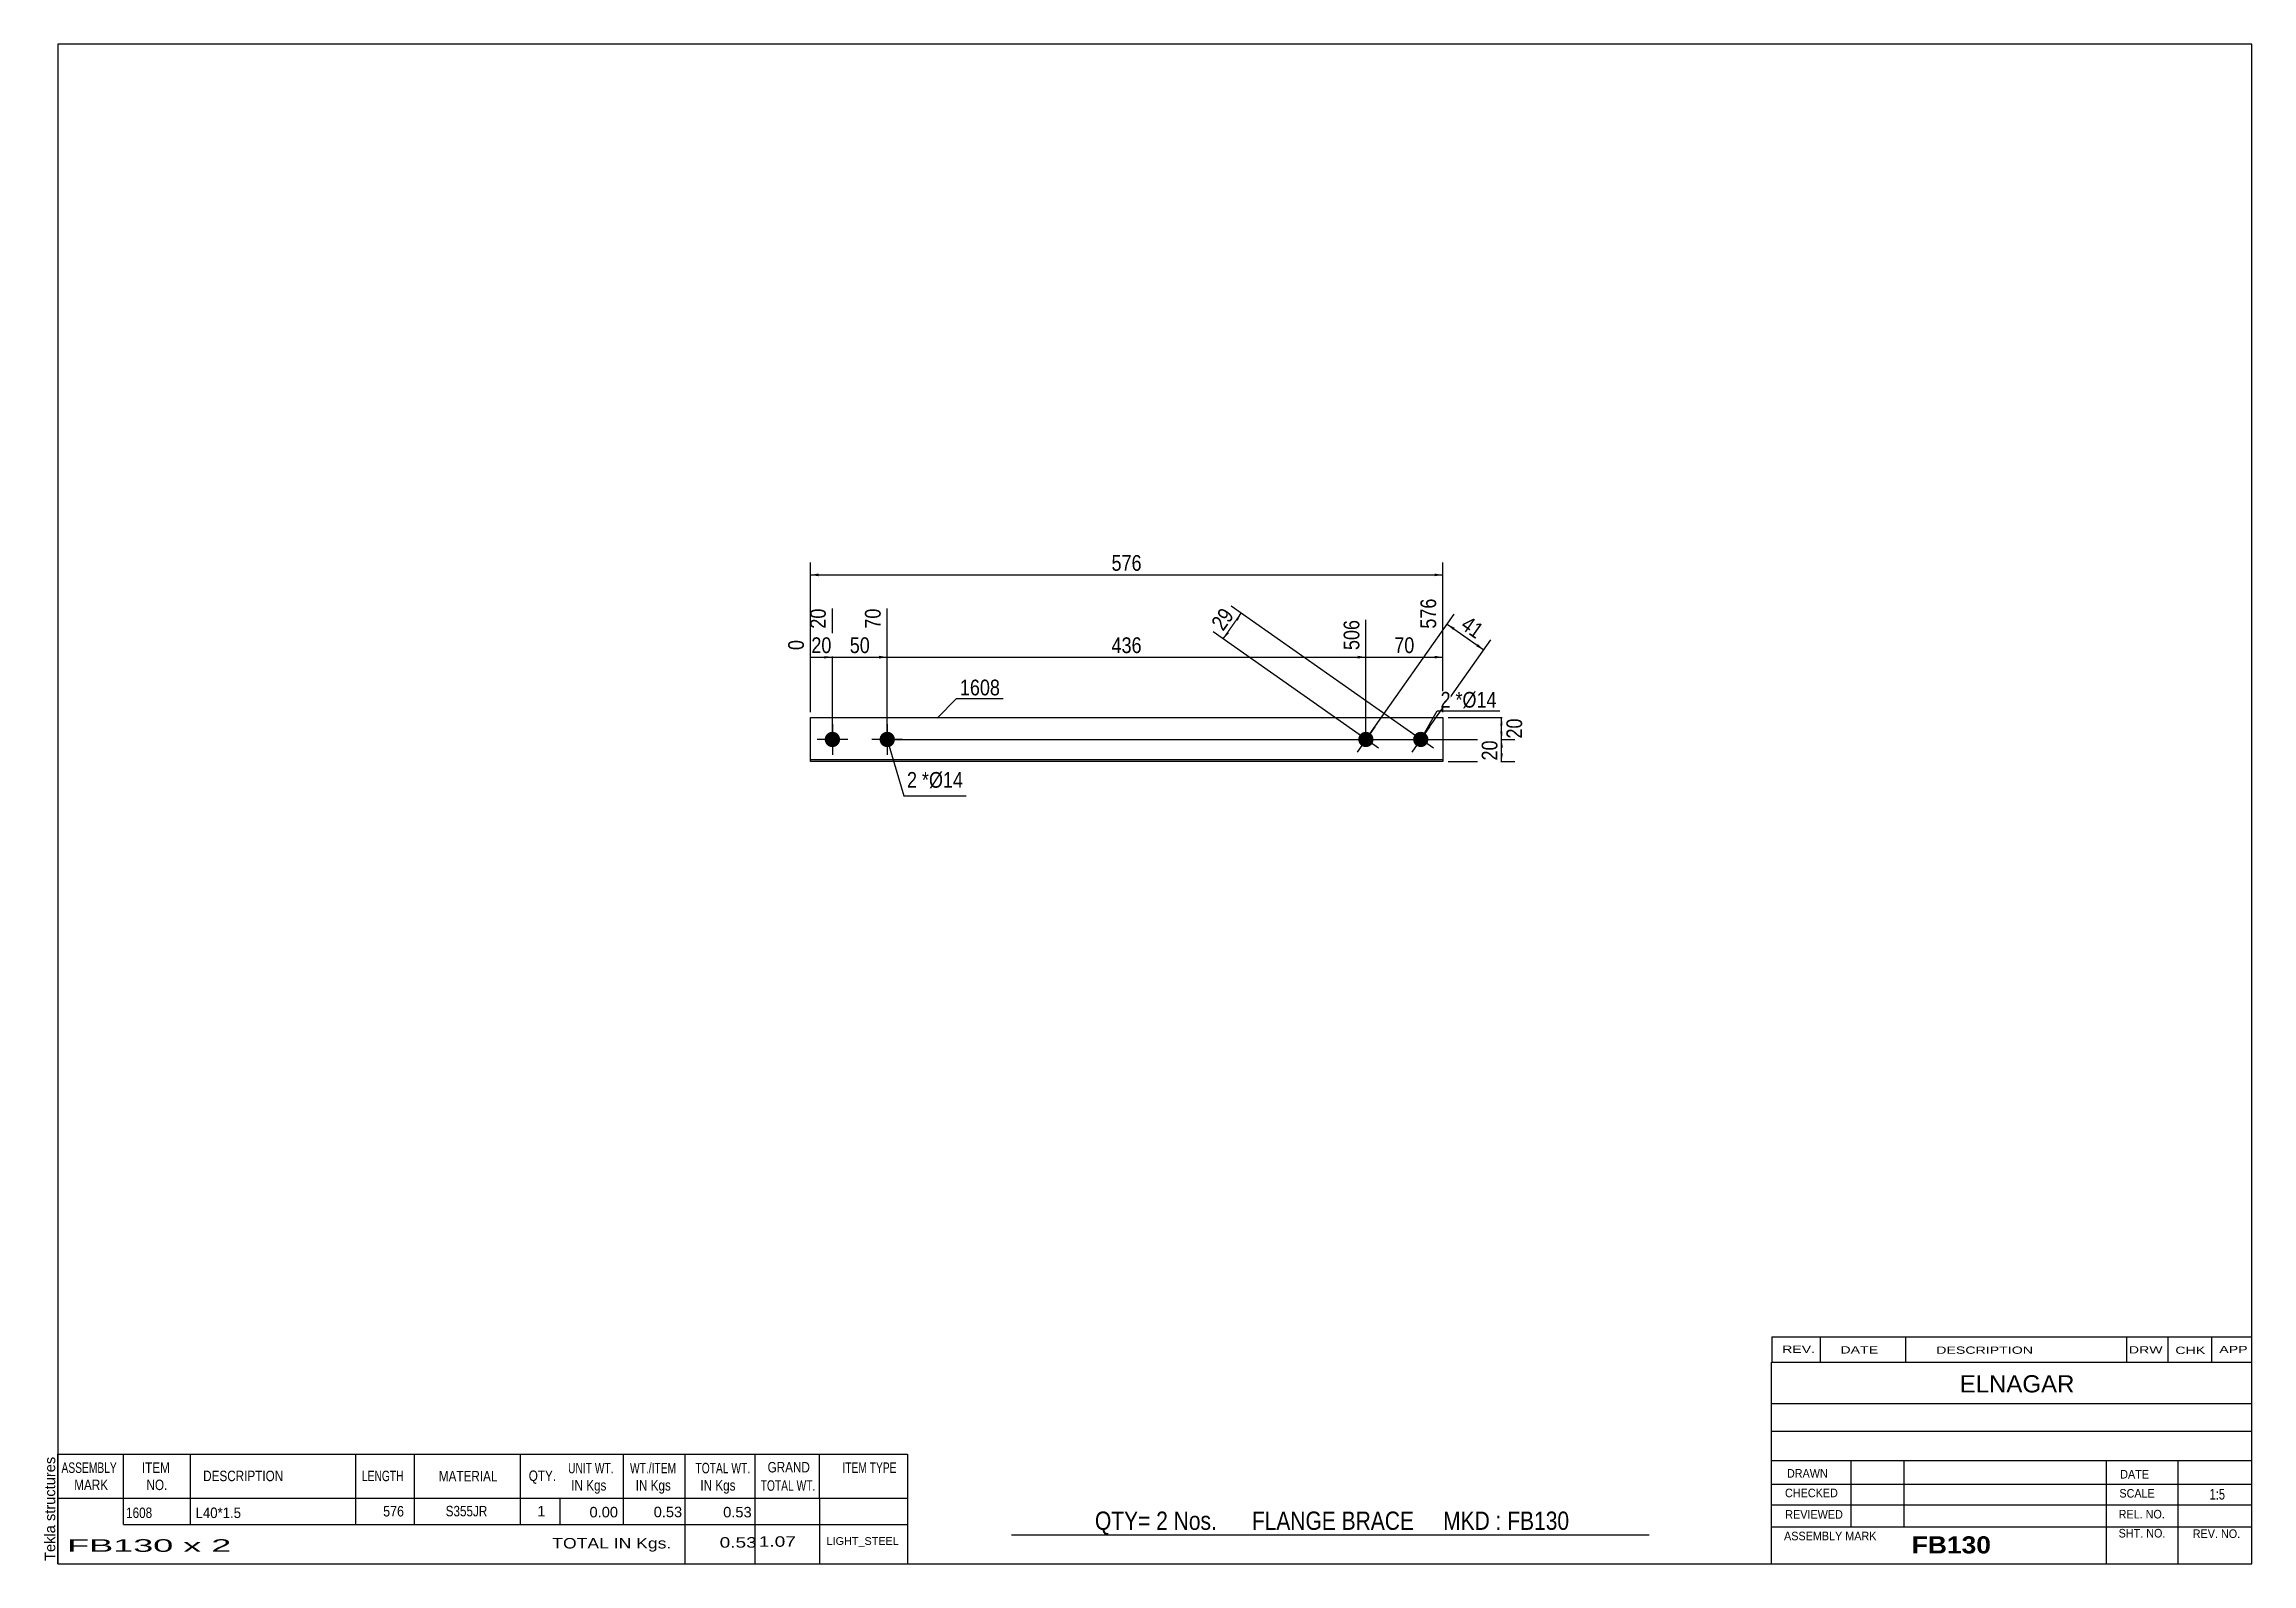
# Model space of a CAD drawing. Header units: millimetres. Extents: x 2 to 405, y 5 to 282.
import ezdxf

# ---------------------------------------------------------------- set-up
doc = ezdxf.new("R2010")
doc.units = ezdxf.units.MM
doc.styles.add('Arial', font='ARIAL.TTF', dxfattribs={"height": 0.2})
doc.styles.add('Arial Bold', font='ARIALBD.TTF', dxfattribs={"height": 0.2})
doc.styles.add('Arial Narrow', font='ARIALN.TTF', dxfattribs={"height": 0.2})

# ---------------------------------------------------------------- blocks, each defined once
blk = doc.blocks.new('Unknown-627392251-1546')
at = {"color": 5, "linetype": 'Continuous'}
for p, q in [((405, 282), (5, 282)), ((5, 282), (5, 5)), ((405, 5), (405, 282)), ((5, 5), (405, 5))]:
    blk.add_line(p, q, dxfattribs=at)
at = {"color": 174, "linetype": 'Continuous', "style": 'Arial'}
blk.add_text('Tekla structures', height=1.9102, rotation=90, dxfattribs=at).set_placement((4.5, 5.5))
blk = doc.blocks.new('Part-627392251-1227 - 1212')
at = {"color": 2, "linetype": 'Continuous'}
for p, q in [((142.2, 151.25), (142.2, 159.25)), ((142.2, 159.25), (257.48, 159.25)), ((257.48, 159.25), (257.48, 151.25)), ((257.48, 151.55), (142.2, 151.55)), ((257.48, 151.25), (142.2, 151.25))]:
    blk.add_line(p, q, dxfattribs=at)
blk = doc.blocks.new('Bolt-627392251-1228 - 1212')
at = {"linetype": 'Continuous'}
for points in [[(146.2, 153.85, -1), (146.2, 156.65, -1)], [(156.2, 153.85, -1), (156.2, 156.65, -1)]]:
    blk.add_hatch(color=3, dxfattribs=at).paths.add_polyline_path(points)
at = {"color": 3, "linetype": 'Continuous'}
for p, q in [((146.2, 158.05), (146.2, 152.45)), ((156.2, 158.05), (156.2, 152.45)), ((149, 155.25), (143.4, 155.25)), ((159, 155.25), (153.4, 155.25))]:
    blk.add_line(p, q, dxfattribs=at)
blk = doc.blocks.new('Bolt-627392251-1229 - 1212')
at = {"linetype": 'Continuous'}
blk.add_hatch(color=3, dxfattribs=at).paths.add_polyline_path([(242.67, 154.11, -1), (244.28, 156.39, -1)])
at = {"color": 3, "linetype": 'Continuous'}
for p, q in [((245.09, 157.54), (241.87, 152.96)), ((245.77, 153.64), (241.19, 156.86))]:
    blk.add_line(p, q, dxfattribs=at)
blk = doc.blocks.new('Bolt-627392251-1230 - 1212')
at = {"linetype": 'Continuous'}
blk.add_hatch(color=3, dxfattribs=at).paths.add_polyline_path([(252.67, 154.11, -1), (254.28, 156.39, -1)])
at = {"color": 3, "linetype": 'Continuous'}
for p, q in [((255.09, 157.54), (251.87, 152.96)), ((255.77, 153.64), (251.19, 156.86))]:
    blk.add_line(p, q, dxfattribs=at)
blk = doc.blocks.new('StraightDimension-627392251-1237 - 1212')
at = {"linetype": 'Continuous'}
blk.add_hatch(color=7, dxfattribs=at).paths.add_polyline_path([(255.98, 170.5), (257.48, 170.25), (255.98, 170)])
at = {"color": 7, "linetype": 'Continuous'}
for p, q in [((257.48, 160.25), (257.48, 180.93)), ((243.48, 156.25), (243.48, 177.03)), ((243.48, 170.25), (257.48, 170.25))]:
    blk.add_line(p, q, dxfattribs=at)
at = {"color": 0}
blk.add_wipeout([(252.91, 170.4), (252.91, 174.6), (248.05, 174.6), (248.05, 170.4)], dxfattribs=at)
at = {"color": 0, "linetype": 'Continuous'}
blk.add_wipeout([(256.88, 181.53), (252.68, 181.53), (252.68, 174.85), (256.88, 174.85)], dxfattribs=at)
at = {"color": 3, "linetype": 'Continuous', "style": 'Arial Narrow'}
blk.add_text('576', height=2.863, rotation=90.0002, dxfattribs=at).set_placement((256.28, 175.45))
at = {"color": 3, "style": 'Arial Narrow'}
blk.add_text('70', height=2.863, dxfattribs=at).set_placement((248.65, 171))
blk = doc.blocks.new('StraightDimension-627392251-1238 - 1212')
at = {"linetype": 'Continuous'}
blk.add_hatch(color=7, dxfattribs=at).paths.add_polyline_path([(241.98, 170.5), (243.48, 170.25), (241.98, 170)])
at = {"color": 7, "linetype": 'Continuous'}
for p, q in [((156.2, 156.25), (156.2, 179.11)), ((243.48, 156.25), (243.48, 177.03)), ((156.2, 170.25), (243.48, 170.25))]:
    blk.add_line(p, q, dxfattribs=at)
at = {"color": 0, "linetype": 'Continuous'}
blk.add_wipeout([(242.88, 177.63), (238.68, 177.63), (238.68, 170.95), (242.88, 170.95)], dxfattribs=at)
at = {"color": 0}
blk.add_wipeout([(203.18, 170.4), (203.18, 174.6), (196.5, 174.6), (196.5, 170.4)], dxfattribs=at)
at = {"color": 3, "style": 'Arial Narrow'}
blk.add_text('436', height=2.863, dxfattribs=at).set_placement((197.1, 171))
at = {"color": 3, "linetype": 'Continuous', "style": 'Arial Narrow'}
blk.add_text('506', height=2.863, rotation=90.0002, dxfattribs=at).set_placement((242.28, 171.55))
blk = doc.blocks.new('StraightDimension-627392251-1239 - 1212')
at = {"linetype": 'Continuous'}
blk.add_hatch(color=7, dxfattribs=at).paths.add_polyline_path([(154.7, 170.5), (156.2, 170.25), (154.7, 170)])
at = {"color": 7, "linetype": 'Continuous'}
for p, q in [((146.2, 156.25), (146.2, 179.11)), ((156.2, 156.25), (156.2, 179.11)), ((146.2, 170.25), (156.2, 170.25))]:
    blk.add_line(p, q, dxfattribs=at)
at = {"color": 0}
blk.add_wipeout([(153.63, 170.4), (153.63, 174.6), (148.77, 174.6), (148.77, 170.4)], dxfattribs=at)
at = {"color": 0, "linetype": 'Continuous'}
blk.add_wipeout([(155.6, 179.71), (151.4, 179.71), (151.4, 174.85), (155.6, 174.85)], dxfattribs=at)
at = {"color": 3, "linetype": 'Continuous', "style": 'Arial Narrow'}
blk.add_text('70', height=2.863, rotation=90.0002, dxfattribs=at).set_placement((155, 175.45))
at = {"color": 3, "style": 'Arial Narrow'}
blk.add_text('50', height=2.863, dxfattribs=at).set_placement((149.37, 171))
blk = doc.blocks.new('StraightDimension-627392251-1240 - 1212')
at = {"linetype": 'Continuous'}
blk.add_hatch(color=7, dxfattribs=at).paths.add_polyline_path([(144.7, 170.5), (146.2, 170.25), (144.7, 170)])
at = {"color": 7, "linetype": 'Continuous'}
for p, q in [((146.2, 156.25), (146.2, 179.11)), ((142.2, 160.25), (142.2, 173.38)), ((142.2, 170.25), (146.2, 170.25))]:
    blk.add_line(p, q, dxfattribs=at)
at = {"color": 0}
blk.add_wipeout([(146.63, 170.4), (146.63, 174.6), (141.77, 174.6), (141.77, 170.4)], dxfattribs=at)
at = {"color": 0, "linetype": 'Continuous'}
blk.add_wipeout([(145.6, 179.71), (141.4, 179.71), (141.4, 174.85), (145.6, 174.85)], dxfattribs=at)
blk.add_wipeout([(141.6, 173.98), (137.4, 173.98), (137.4, 170.95), (141.6, 170.95)], dxfattribs=at)
at = {"color": 3, "linetype": 'Continuous', "style": 'Arial Narrow'}
for s, height, p in [('20', 2.863, (145, 175.45)), ('0', 2.86, (141, 171.55))]:
    blk.add_text(s, height=height, rotation=90.0002, dxfattribs=at).set_placement(p)
at = {"color": 3, "style": 'Arial Narrow'}
blk.add_text('20', height=2.863, dxfattribs=at).set_placement((142.37, 171))
blk = doc.blocks.new('StraightDimension-627392251-1254 - 1212')
at = {"linetype": 'Continuous'}
for points in [[(143.7, 185), (142.2, 185.25), (143.7, 185.5)], [(255.98, 185.5), (257.48, 185.25), (255.98, 185)]]:
    blk.add_hatch(color=7, dxfattribs=at).paths.add_polyline_path(points)
at = {"color": 7, "linetype": 'Continuous'}
for p, q in [((142.2, 160.25), (142.2, 187.5)), ((142.2, 185.25), (257.48, 185.25)), ((257.48, 160.25), (257.48, 187.5))]:
    blk.add_line(p, q, dxfattribs=at)
at = {"color": 0}
blk.add_wipeout([(203.18, 185.4), (203.18, 189.6), (196.5, 189.6), (196.5, 185.4)], dxfattribs=at)
at = {"color": 3, "style": 'Arial Narrow'}
blk.add_text('576', height=2.863, dxfattribs=at).set_placement((197.1, 186))
blk = doc.blocks.new('StraightDimension-627392251-1258 - 1212')
at = {"linetype": 'Continuous'}
for points in [[(259.36, 175.21), (258.28, 176.28), (259.65, 175.62)], [(263.88, 172.64), (264.97, 171.57), (263.59, 172.23)]]:
    blk.add_hatch(color=7, dxfattribs=at).paths.add_polyline_path(points)
at = {"color": 7, "linetype": 'Continuous'}
for p, q in [((244.05, 156.07), (259.57, 178.12)), ((254.05, 156.07), (266.26, 173.41)), ((258.28, 176.28), (264.97, 171.57))]:
    blk.add_line(p, q, dxfattribs=at)
at = {"color": 0}
blk.add_wipeout([(263.69, 172.65), (266.11, 176.08), (262.14, 178.88), (259.72, 175.44)], dxfattribs=at)
at = {"color": 3, "style": 'Arial Narrow'}
blk.add_text('41', height=2.863, rotation=-35.1338, dxfattribs=at).set_placement((260.56, 175.59))
blk = doc.blocks.new('StraightDimension-627392251-1264 - 1212')
at = {"linetype": 'Continuous'}
for points in [[(219.7, 177.19), (220.76, 178.27), (220.11, 176.9)], [(218.52, 174.65), (217.45, 173.57), (218.11, 174.94)]]:
    blk.add_hatch(color=7, dxfattribs=at).paths.add_polyline_path(points)
at = {"color": 7, "linetype": 'Continuous'}
for p, q in [((217.45, 173.57), (220.76, 178.27)), ((252.66, 155.83), (218.92, 179.57)), ((242.66, 155.83), (215.61, 174.86))]:
    blk.add_line(p, q, dxfattribs=at)
at = {"color": 0}
blk.add_wipeout([(220.38, 177.99), (216.95, 180.41), (214.15, 176.44), (217.59, 174.02)], dxfattribs=at)
at = {"color": 3, "style": 'Arial Narrow'}
blk.add_text('29', height=2.863, rotation=54.8664, dxfattribs=at).set_placement((217.44, 174.86))
blk = doc.blocks.new('StraightDimension-627392251-1270 - 1212')
at = {"linetype": 'Continuous'}
for points in [[(267.95, 157.75), (268.2, 159.25), (268.45, 157.75)], [(268.45, 156.75), (268.2, 155.25), (267.95, 156.75)]]:
    blk.add_hatch(color=7, dxfattribs=at).paths.add_polyline_path(points)
at = {"color": 7, "linetype": 'Continuous'}
for p, q in [((258.48, 159.25), (270.45, 159.25)), ((268.2, 155.25), (268.2, 159.25)), ((157.2, 155.25), (270.45, 155.25))]:
    blk.add_line(p, q, dxfattribs=at)
at = {"color": 0}
blk.add_wipeout([(272.55, 159.68), (268.35, 159.68), (268.35, 154.82), (272.55, 154.82)], dxfattribs=at)
at = {"color": 3, "style": 'Arial Narrow'}
blk.add_text('20', height=2.863, rotation=90.0002, dxfattribs=at).set_placement((271.95, 155.42))
blk = doc.blocks.new('StraightDimension-627392251-1271 - 1212')
at = {"linetype": 'Continuous'}
for points in [[(267.95, 153.75), (268.2, 155.25), (268.45, 153.75)], [(268.45, 152.75), (268.2, 151.25), (267.95, 152.75)]]:
    blk.add_hatch(color=7, dxfattribs=at).paths.add_polyline_path(points)
at = {"color": 7, "linetype": 'Continuous'}
for p, q in [((157.2, 155.25), (270.6, 155.25)), ((268.2, 151.25), (268.2, 155.25)), ((258.48, 151.25), (270.6, 151.25))]:
    blk.add_line(p, q, dxfattribs=at)
at = {"color": 0}
blk.add_wipeout([(268.05, 155.68), (263.85, 155.68), (263.85, 150.82), (268.05, 150.82)], dxfattribs=at)
at = {"color": 3, "style": 'Arial Narrow'}
blk.add_text('20', height=2.863, rotation=90.0002, dxfattribs=at).set_placement((267.45, 151.42))
blk = doc.blocks.new('CBS_BOM-627392251-1558')
at = {"color": 7, "linetype": 'Continuous'}
for p, q in [((4.97, 16.97), (4.97, 24.97)), ((4.97, 24.97), (159.89, 24.97)), ((16.97, 16.97), (16.97, 24.97)), ((29.16, 16.97), (29.16, 24.97)), ((59.32, 16.97), (59.32, 24.97)), ((70, 16.97), (70, 24.97)), ((89.32, 16.97), (89.32, 24.97)), ((108.12, 16.97), (108.12, 24.97)), ((119.33, 16.97), (119.33, 24.97)), ((132.12, 16.97), (132.12, 24.97)), ((143.87, 16.97), (143.87, 24.97)), ((159.89, 24.96), (159.89, 16.98)), ((4.97, 16.97), (159.89, 16.97)), ((4.97, 12.17), (4.97, 16.97)), ((16.97, 12.17), (16.97, 16.97)), ((29.16, 12.17), (29.16, 16.97)), ((59.32, 12.17), (59.32, 16.97)), ((70, 12.17), (70, 16.97)), ((89.32, 12.17), (89.32, 16.97)), ((96.58, 12.17), (96.58, 16.97)), ((108.12, 12.17), (108.12, 16.97)), ((119.33, 12.17), (119.33, 16.97)), ((132.12, 12.17), (132.12, 16.97)), ((143.89, 12.17), (143.89, 16.97)), ((159.89, 16.97), (159.89, 12.17)), ((4.97, 4.97), (4.97, 12.15)), ((16.97, 12.17), (159.89, 12.17)), ((119.33, 4.97), (119.33, 12.15)), ((132.12, 4.97), (132.12, 12.15)), ((143.93, 4.97), (143.93, 12.15)), ((159.89, 12.17), (159.89, 4.97)), ((4.97, 4.97), (159.89, 4.97))]:
    blk.add_line(p, q, dxfattribs=at)
at = {"color": 3, "linetype": 'Continuous', "style": 'Arial'}
for s, height, width, p in [('ASSEMBLY', 1.91, 0.7, (5.65, 21.54)), ('MARK', 1.91, 0.8, (7.97, 18.41)), ('ITEM', 1.91, 0.8, (20.3, 21.54)), ('NO.', 1.91, 0.8, (21.15, 18.41)), ('DESCRIPTION', 1.9102, 0.8, (31.48, 20.04)), ('LENGTH', 1.91, 0.7, (60.43, 20.04)), ('MATERIAL', 1.91, 0.8, (74.45, 19.99)), ('QTY.', 1.91, 0.8, (90.84, 20.07)), ('UNIT WT.', 1.91, 0.7, (98.01, 21.47)), ('IN Kgs', 1.91, 0.8, (98.59, 18.33)), ('WT./ITEM', 1.91, 0.7, (109.3, 21.47)), ('IN Kgs', 1.91, 0.8, (110.34, 18.33)), ('TOTAL WT.', 1.91, 0.7, (121.24, 21.47)), ('IN Kgs', 1.91, 0.8, (122.13, 18.33)), ('TOTAL WT.', 1.91, 0.7, (133.13, 18.29)), ('GRAND', 1.91, 0.8, (134.39, 21.63)), ('ITEM TYPE', 1.91, 0.7, (148.03, 21.55))]:
    blk.add_text(s, height=height, dxfattribs=dict(at, width=width)).set_placement(p)
at = {"color": 7, "linetype": 'Continuous', "style": 'Arial'}
for s, width, p in [('1608', 0.8, (17.43, 13.32)), ('L40*1.5', 0.9, (30.1, 13.32)), ('576', 0.85, (64.3, 13.6)), ('S355JR', 0.8, (75.69, 13.63))]:
    blk.add_text(s, height=1.91, dxfattribs=dict(at, width=width)).set_placement(p)
for s, p in [('1', (92.41, 13.63)), ('0.00', (101.92, 13.44)), ('0.53', (113.62, 13.47)), ('0.53', (126.29, 13.44))]:
    blk.add_text(s, height=1.91, dxfattribs=at).set_placement(p)
at = {"color": 6, "linetype": 'Continuous', "style": 'Arial'}
for s, height, width, p in [('FB130 x 2', 2.292, 2.05, (6.69, 7.16)), ('TOTAL IN Kgs.', 1.9102, 1.2, (95.13, 7.77)), ('0.53', 1.91, 1.3, (125.65, 7.92)), ('1.07', 1.91, 1.3, (132.79, 8.08))]:
    blk.add_text(s, height=height, dxfattribs=dict(at, width=width)).set_placement(p)
blk.add_text('LIGHT_STEEL', height=1.4135, dxfattribs=at).set_placement((145.14, 8.42))
blk = doc.blocks.new('CBS_CALLOFF-627392251-1559')
at = {"color": 7, "linetype": 'Continuous'}
blk.add_line((178.88, 10.27), (295.11, 10.25), dxfattribs=at)
at = {"color": 3, "linetype": 'Continuous', "style": 'Arial Narrow'}
blk.add_text('QTY= 2 Nos.      FLANGE BRACE     MKD : FB130', height=3.3405, dxfattribs=at).set_placement((194.07, 11.16))
blk = doc.blocks.new('CBS_NAME_BLOG-627392251-1560')
at = {"color": 7, "linetype": 'Continuous'}
for p, q in [((317.41, 41.75), (404.93, 41.75)), ((317.41, 5.04), (317.41, 41.75)), ((317.41, 34.21), (404.93, 34.21)), ((317.48, 29.16), (405, 29.16)), ((317.41, 23.79), (404.93, 23.79)), ((331.93, 11.68), (331.93, 23.78)), ((341.62, 11.71), (341.62, 23.78)), ((378.53, 5.04), (378.53, 23.77)), ((391.58, 5.04), (391.58, 23.78)), ((317.42, 19.49), (405, 19.51)), ((317.41, 15.74), (404.93, 15.74)), ((317.41, 11.7), (404.93, 11.7)), ((317.41, 5), (405, 5))]:
    blk.add_line(p, q, dxfattribs=at)
at = {"color": 3, "linetype": 'Continuous', "style": 'Arial'}
blk.add_text('ELNAGAR', height=3.133, dxfattribs=at).set_placement((351.73, 36.22))
at = {"color": 3, "linetype": 'Continuous'}
for s, height, style, width, p in [('DRAWN', 1.566, 'Arial', 0.9, (320.24, 20.68)), ('DATE', 1.566, 'Arial', 0.9, (381, 20.52)), ('CHECKED', 1.566, 'Arial', 0.9, (319.89, 17.11)), ('SCALE', 1.566, 'Arial', 0.9, (380.85, 17.04)), ('1:5', 1.957, 'Arial Narrow', 0.9, (397.3, 16.68)), ('REVIEWED', 1.566, 'Arial', 0.9, (319.93, 13.19)), ('REL. NO.', 1.566, 'Arial', 0.9, (380.71, 13.24)), ('ASSEMBLY MARK', 1.5663, 'Arial', 0.9, (319.71, 9.26)), ('FB130', 3.131, 'Arial Bold', 1.1, (342.99, 6.86)), ('SHT. NO.', 1.566, 'Arial', 0.9, (380.71, 9.77)), ('REV. NO.', 1.566, 'Arial', 0.9, (394.23, 9.68))]:
    blk.add_text(s, height=height, dxfattribs=dict(at, style=style, width=width)).set_placement(p)
blk = doc.blocks.new('CBS_REVISION-627392251-1561')
at = {"color": 7, "linetype": 'Continuous'}
for p, q in [((317.49, 46.38), (404.99, 46.38)), ((317.49, 46.38), (317.49, 41.75)), ((326.29, 46.38), (326.29, 41.75)), ((341.88, 46.38), (341.88, 41.81)), ((382.14, 46.38), (382.14, 41.75)), ((389.68, 46.38), (389.68, 41.75)), ((397.63, 46.38), (397.63, 41.75)), ((317.49, 41.75), (404.99, 41.75))]:
    blk.add_line(p, q, dxfattribs=at)
at = {"color": 7, "style": 'Arial Narrow', "width": 1.7}
for s, height, p in [('REV.', 1.326, (319.35, 43.43)), ('DATE', 1.326, (329.98, 43.31)), ('DESCRIPTION', 1.3257, (347.46, 43.26)), ('DRW', 1.326, (382.57, 43.32)), ('CHK', 1.326, (391.06, 43.23)), ('APP', 1.326, (399.06, 43.38))]:
    blk.add_text(s, height=height, dxfattribs=at).set_placement(p)
blk = doc.blocks.new('Mark-627392251-1279 - 1212')
at = {"color": 0}
blk.add_wipeout([(176.76, 163.29), (176.76, 166.29), (169.45, 166.29), (169.45, 163.29)], dxfattribs=at)
blk.add_wipeout([(176.76, 163.29), (176.76, 166.29), (169.45, 166.29), (169.45, 163.29)], dxfattribs=at)
at = {"color": 7, "linetype": 'Continuous'}
for p, q in [((165.31, 159.15), (168.85, 162.69)), ((168.85, 162.69), (177.36, 162.69))]:
    blk.add_line(p, q, dxfattribs=at)
at = {"color": 3, "style": 'Arial Narrow'}
blk.add_text('1608', height=2.863, dxfattribs=at).set_placement((169.45, 163.29))
blk = doc.blocks.new('MarkSet-627392251-1284 - 1212')
at = {"color": 0}
blk.add_wipeout([(258.91, 161.05), (258.91, 164.05), (257.08, 164.05), (257.08, 161.05)], dxfattribs=at)
blk.add_wipeout([(258.91, 161.05), (258.91, 164.05), (257.08, 164.05), (257.08, 161.05)], dxfattribs=at)
at = {"color": 7, "linetype": 'Continuous'}
blk.add_line((253.48, 155.25), (256.48, 160.45), dxfattribs=at)
at = {"color": 0}
blk.add_wipeout([(261.08, 161.05), (261.08, 164.05), (259.81, 164.05), (259.81, 161.05)], dxfattribs=at)
blk.add_wipeout([(261.08, 161.05), (261.08, 164.05), (259.81, 164.05), (259.81, 161.05)], dxfattribs=at)
at = {"color": 3, "style": 'Arial Narrow'}
blk.add_text('2', height=2.86, dxfattribs=at).set_placement((257.08, 161.05))
at = {"color": 0}
blk.add_wipeout([(267.3, 161.05), (267.3, 164.05), (261.08, 164.05), (261.08, 161.05)], dxfattribs=at)
blk.add_wipeout([(267.3, 161.05), (267.3, 164.05), (261.08, 164.05), (261.08, 161.05)], dxfattribs=at)
at = {"color": 7, "linetype": 'Continuous'}
blk.add_line((256.48, 160.45), (267.9, 160.45), dxfattribs=at)
at = {"color": 3, "style": 'Arial Narrow'}
for s, height, p in [('*', 2.86, (259.81, 161.05)), ('Ø14', 2.863, (261.08, 161.05))]:
    blk.add_text(s, height=height, dxfattribs=at).set_placement(p)
blk = doc.blocks.new('Mark-627392251-1287 - 1212')
at = {"color": 0}
blk.add_wipeout([(161.63, 146.45), (161.63, 149.45), (159.8, 149.45), (159.8, 146.45)], dxfattribs=at)
blk.add_wipeout([(161.63, 146.45), (161.63, 149.45), (159.8, 149.45), (159.8, 146.45)], dxfattribs=at)
at = {"color": 7, "linetype": 'Continuous'}
blk.add_line((156.2, 155.25), (159.2, 144.95), dxfattribs=at)
at = {"color": 0}
blk.add_wipeout([(163.81, 146.45), (163.81, 149.45), (162.53, 149.45), (162.53, 146.45)], dxfattribs=at)
blk.add_wipeout([(163.81, 146.45), (163.81, 149.45), (162.53, 149.45), (162.53, 146.45)], dxfattribs=at)
at = {"color": 3, "style": 'Arial Narrow'}
blk.add_text('2', height=2.86, dxfattribs=at).set_placement((159.8, 146.45))
at = {"color": 0}
blk.add_wipeout([(170.02, 146.45), (170.02, 149.45), (163.81, 149.45), (163.81, 146.45)], dxfattribs=at)
blk.add_wipeout([(170.02, 146.45), (170.02, 149.45), (163.81, 149.45), (163.81, 146.45)], dxfattribs=at)
at = {"color": 7, "linetype": 'Continuous'}
blk.add_line((159.2, 144.95), (170.62, 144.95), dxfattribs=at)
at = {"color": 3, "style": 'Arial Narrow'}
for s, height, p in [('*', 2.86, (162.53, 146.45)), ('Ø14', 2.863, (163.81, 146.45))]:
    blk.add_text(s, height=height, dxfattribs=at).set_placement(p)

msp = doc.modelspace()

# ---------------------------------------------------------------- block references
for name in ['Unknown-627392251-1546', 'Part-627392251-1227 - 1212', 'Bolt-627392251-1228 - 1212', 'Bolt-627392251-1229 - 1212', 'Bolt-627392251-1230 - 1212', 'CBS_REVISION-627392251-1561', 'CBS_NAME_BLOG-627392251-1560', 'CBS_BOM-627392251-1558', 'CBS_CALLOFF-627392251-1559']:
    msp.add_blockref(name, (0, 0))

# ---------------------------------------------------------------- next in the draw order: block references
msp.add_blockref('StraightDimension-627392251-1237 - 1212', (0, 0))

# ---------------------------------------------------------------- next in the draw order: block references
msp.add_blockref('StraightDimension-627392251-1238 - 1212', (0, 0))

# ---------------------------------------------------------------- next in the draw order: block references
msp.add_blockref('StraightDimension-627392251-1239 - 1212', (0, 0))

# ---------------------------------------------------------------- next in the draw order: block references
msp.add_blockref('StraightDimension-627392251-1240 - 1212', (0, 0))

# ---------------------------------------------------------------- next in the draw order: block references
msp.add_blockref('StraightDimension-627392251-1254 - 1212', (0, 0))

# ---------------------------------------------------------------- next in the draw order: block references
msp.add_blockref('StraightDimension-627392251-1258 - 1212', (0, 0))

# ---------------------------------------------------------------- next in the draw order: block references
msp.add_blockref('StraightDimension-627392251-1264 - 1212', (0, 0))

# ---------------------------------------------------------------- next in the draw order: block references
msp.add_blockref('StraightDimension-627392251-1270 - 1212', (0, 0))

# ---------------------------------------------------------------- next in the draw order: block references
for name in ['Mark-627392251-1279 - 1212', 'StraightDimension-627392251-1271 - 1212']:
    msp.add_blockref(name, (0, 0))

# ---------------------------------------------------------------- next in the draw order: block references
for name in ['MarkSet-627392251-1284 - 1212', 'Mark-627392251-1287 - 1212']:
    msp.add_blockref(name, (0, 0))

doc.saveas('drawing.dxf')
